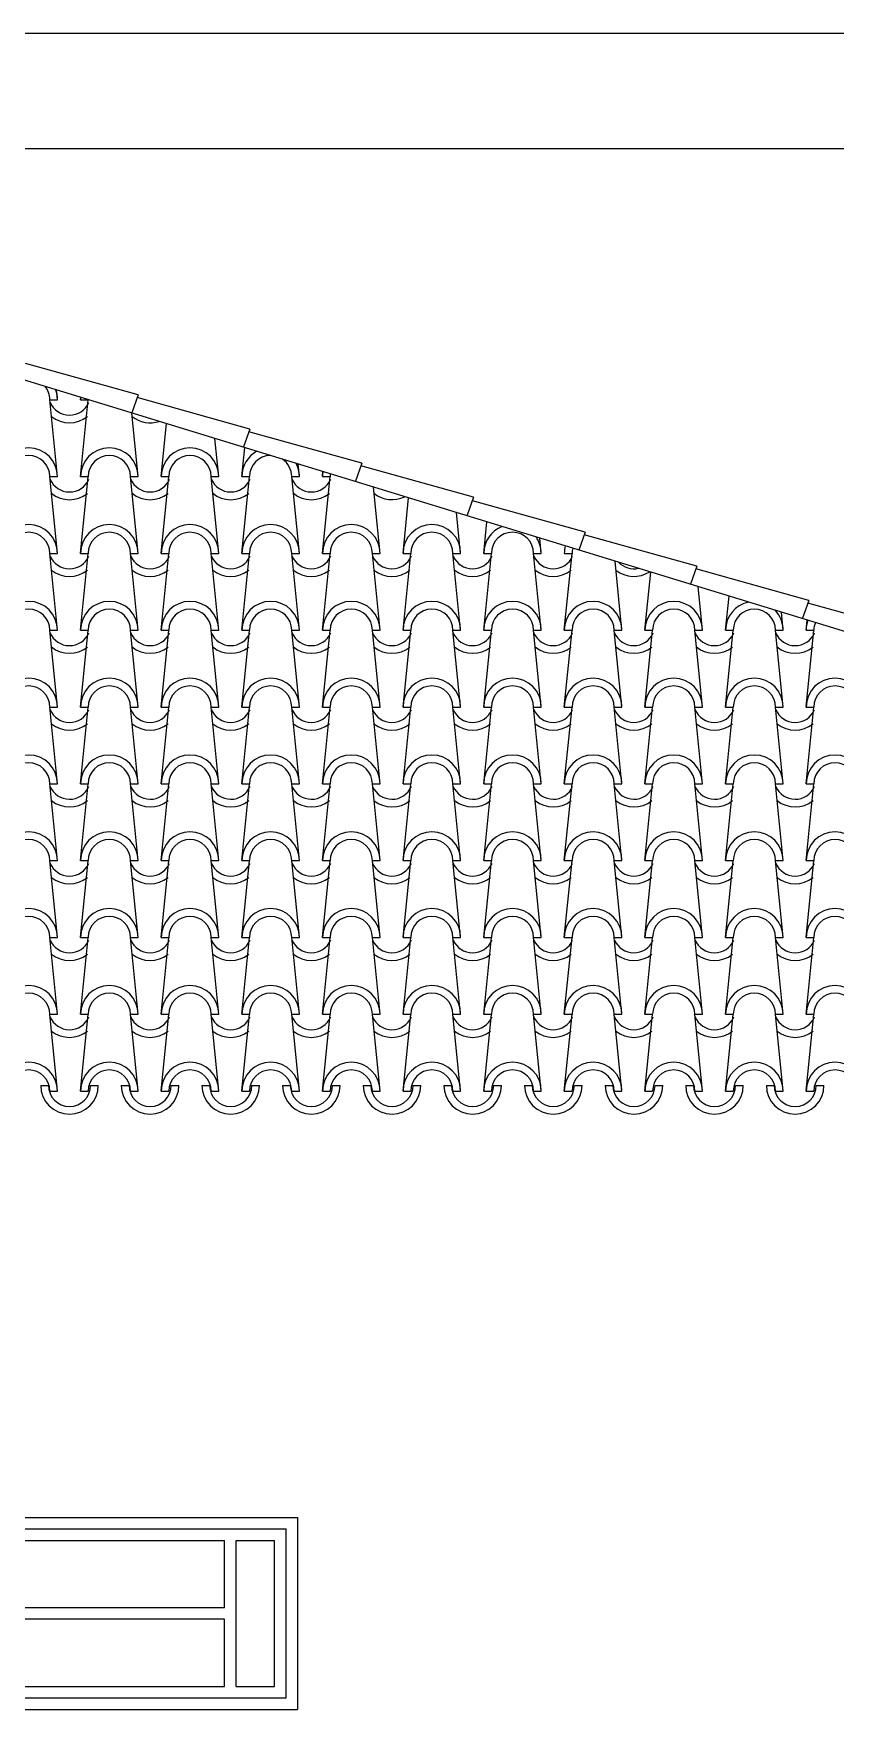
# Model space of a CAD drawing. Extents: x 3.3 to 78.4, y -0.4 to 40.7.
# Drawn here: x 69.343 to 71.432, y 35.834 to 40.198 of the extents above; entities that cross this region are included whole.
import ezdxf

# ---------------------------------------------------------------- set-up
doc = ezdxf.new("R2010")
doc.units = 0
doc.header["$MEASUREMENT"] = 0
for name, color, linetype in [('1', 1, 'CONTINUOUS'), ('2', 2, 'CONTINUOUS'), ('3', 3, 'CONTINUOUS'), ('ALVENARIA', 7, 'CONTINUOUS'), ('COTAS', 1, 'CONTINUOUS')]:
    doc.layers.add(name, color=color, linetype=linetype)

msp = doc.modelspace()

# ---------------------------------------------------------------- linework, layer by layer
at = {"layer": '1'}
for p, q in [((75.556, 37.3839), (69.031, 39.3839)), ((69.6158, 39.2566), (69.3221, 39.3385)), ((69.6158, 39.2566), (69.5995, 39.21)), ((69.907, 39.1678), (69.6133, 39.2496)), ((69.907, 39.1678), (69.8907, 39.1212)), ((70.1981, 39.0789), (69.9045, 39.1607)), ((70.1981, 39.0789), (70.1819, 39.0323)), ((70.4893, 38.99), (70.1957, 39.0719)), ((70.4893, 38.99), (70.473, 38.9434)), ((70.78, 38.8994), (70.4863, 38.9812)), ((70.78, 38.8994), (70.7637, 38.8528)), ((71.0712, 38.8105), (70.7775, 38.8924)), ((71.0712, 38.8105), (71.0549, 38.7639)), ((71.3623, 38.7217), (71.0687, 38.8035)), ((71.3623, 38.7217), (71.3461, 38.6751)), ((71.6535, 38.6328), (71.3599, 38.7146)), ((68.221, 36.2739), (69.841, 36.2739)), ((69.841, 36.0989), (69.841, 36.2739)), ((69.871, 36.2739), (69.971, 36.2739)), ((69.871, 35.8939), (69.871, 36.2739)), ((69.971, 35.8939), (69.971, 36.2739)), ((69.841, 36.0989), (68.221, 36.0989)), ((69.841, 36.0689), (68.221, 36.0689)), ((69.841, 35.8939), (69.841, 36.0689)), ((68.221, 35.8939), (69.841, 35.8939)), ((69.871, 35.8939), (69.971, 35.8939))]:
    msp.add_line(p, q, dxfattribs=at)
at = {"layer": '2', "linetype": 'Continuous'}
for p, q in [((69.3859, 39.244), (69.4059, 39.244)), ((69.4059, 39.044), (69.3859, 39.244)), ((69.4059, 39.244), (69.4033, 39.2698)), ((69.4659, 39.244), (69.4665, 39.2504)), ((69.4659, 39.244), (69.4859, 39.244)), ((69.4659, 39.044), (69.4859, 39.244)), ((69.6159, 39.044), (69.5993, 39.2097)), ((69.6759, 39.044), (69.6897, 39.182)), ((69.8259, 39.044), (69.8159, 39.1433)), ((69.8859, 39.044), (69.8934, 39.1196)), ((70.0359, 39.044), (70.0326, 39.0769)), ((70.0959, 39.044), (70.0972, 39.0571)), ((69.3859, 39.044), (69.4059, 39.044)), ((69.4059, 38.844), (69.3859, 39.044)), ((69.4659, 39.044), (69.4859, 39.044)), ((69.4659, 38.844), (69.4859, 39.044)), ((69.5959, 39.044), (69.6159, 39.044)), ((69.6159, 38.844), (69.5959, 39.044)), ((69.6759, 39.044), (69.6959, 39.044)), ((69.6759, 38.844), (69.6959, 39.044)), ((69.8059, 39.044), (69.8259, 39.044)), ((69.8259, 38.844), (69.8059, 39.044)), ((69.8859, 39.044), (69.9059, 39.044)), ((69.8859, 38.844), (69.9059, 39.044)), ((70.0159, 39.044), (70.0359, 39.044)), ((70.0359, 38.844), (70.0159, 39.044)), ((70.0959, 39.044), (70.1159, 39.044)), ((70.0959, 38.844), (70.1159, 39.044)), ((70.2459, 38.844), (70.2286, 39.0168)), ((70.3059, 38.844), (70.3203, 38.9887)), ((70.4559, 38.844), (70.4452, 38.9504)), ((70.5159, 38.844), (70.5241, 38.9263)), ((70.6659, 38.844), (70.6618, 38.884)), ((69.3859, 38.844), (69.4059, 38.844)), ((69.4059, 38.644), (69.3859, 38.844)), ((69.4659, 38.844), (69.4859, 38.844)), ((69.4659, 38.644), (69.4859, 38.844)), ((69.5959, 38.844), (69.6159, 38.844)), ((69.6159, 38.644), (69.5959, 38.844)), ((69.6759, 38.844), (69.6959, 38.844)), ((69.6759, 38.644), (69.6959, 38.844)), ((69.8059, 38.844), (69.8259, 38.844)), ((69.8259, 38.644), (69.8059, 38.844)), ((69.8859, 38.844), (69.9059, 38.844)), ((69.8859, 38.644), (69.9059, 38.844)), ((70.0159, 38.844), (70.0359, 38.844)), ((70.0359, 38.644), (70.0159, 38.844)), ((70.0959, 38.844), (70.1159, 38.844)), ((70.0959, 38.644), (70.1159, 38.844)), ((70.2259, 38.844), (70.2459, 38.844)), ((70.2459, 38.644), (70.2259, 38.844)), ((70.3059, 38.844), (70.3259, 38.844)), ((70.3059, 38.644), (70.3259, 38.844)), ((70.4359, 38.844), (70.4559, 38.844)), ((70.4559, 38.644), (70.4359, 38.844)), ((70.5159, 38.844), (70.5359, 38.844)), ((70.5159, 38.644), (70.5359, 38.844)), ((70.6459, 38.844), (70.6659, 38.844)), ((70.6659, 38.644), (70.6459, 38.844)), ((70.7259, 38.844), (70.7459, 38.844)), ((70.7259, 38.644), (70.7459, 38.844)), ((70.8759, 38.644), (70.8579, 38.8239)), ((70.9359, 38.644), (70.951, 38.7954)), ((71.0859, 38.644), (71.0745, 38.7575)), ((71.1459, 38.644), (71.1548, 38.7329)), ((71.2959, 38.644), (71.2911, 38.6911)), ((71.3559, 38.644), (71.3585, 38.6705)), ((69.3859, 38.644), (69.4059, 38.644)), ((69.4059, 38.444), (69.3859, 38.644)), ((69.4659, 38.644), (69.4859, 38.644)), ((69.4659, 38.444), (69.4859, 38.644)), ((69.5959, 38.644), (69.6159, 38.644)), ((69.6159, 38.444), (69.5959, 38.644)), ((69.6759, 38.644), (69.6959, 38.644)), ((69.6759, 38.444), (69.6959, 38.644)), ((69.8059, 38.644), (69.8259, 38.644)), ((69.8259, 38.444), (69.8059, 38.644)), ((69.8859, 38.644), (69.9059, 38.644)), ((69.8859, 38.444), (69.9059, 38.644)), ((70.0159, 38.644), (70.0359, 38.644)), ((70.0359, 38.444), (70.0159, 38.644)), ((70.0959, 38.644), (70.1159, 38.644)), ((70.0959, 38.444), (70.1159, 38.644)), ((70.2259, 38.644), (70.2459, 38.644)), ((70.2459, 38.444), (70.2259, 38.644)), ((70.3059, 38.644), (70.3259, 38.644)), ((70.3059, 38.444), (70.3259, 38.644)), ((70.4359, 38.644), (70.4559, 38.644)), ((70.4559, 38.444), (70.4359, 38.644)), ((70.5159, 38.644), (70.5359, 38.644)), ((70.5159, 38.444), (70.5359, 38.644)), ((70.6459, 38.644), (70.6659, 38.644)), ((70.6659, 38.444), (70.6459, 38.644)), ((70.7259, 38.644), (70.7459, 38.644)), ((70.7259, 38.444), (70.7459, 38.644)), ((70.8559, 38.644), (70.8759, 38.644)), ((70.8759, 38.444), (70.8559, 38.644)), ((70.9359, 38.644), (70.9559, 38.644)), ((70.9359, 38.444), (70.9559, 38.644)), ((71.0659, 38.644), (71.0859, 38.644)), ((71.0859, 38.444), (71.0659, 38.644)), ((71.1459, 38.644), (71.1659, 38.644)), ((71.1459, 38.444), (71.1659, 38.644)), ((71.2759, 38.644), (71.2959, 38.644)), ((71.2959, 38.444), (71.2759, 38.644)), ((71.3559, 38.644), (71.3759, 38.644)), ((71.3559, 38.444), (71.3759, 38.644)), ((69.4059, 38.244), (69.3859, 38.444)), ((69.3859, 38.444), (69.4059, 38.444)), ((69.4659, 38.244), (69.4859, 38.444)), ((69.4659, 38.444), (69.4859, 38.444)), ((69.6159, 38.244), (69.5959, 38.444)), ((69.5959, 38.444), (69.6159, 38.444)), ((69.6759, 38.244), (69.6959, 38.444)), ((69.6759, 38.444), (69.6959, 38.444)), ((69.8259, 38.244), (69.8059, 38.444)), ((69.8059, 38.444), (69.8259, 38.444)), ((69.8859, 38.244), (69.9059, 38.444)), ((69.8859, 38.444), (69.9059, 38.444)), ((70.0359, 38.244), (70.0159, 38.444)), ((70.0159, 38.444), (70.0359, 38.444)), ((70.0959, 38.244), (70.1159, 38.444)), ((70.0959, 38.444), (70.1159, 38.444)), ((70.2459, 38.244), (70.2259, 38.444)), ((70.2259, 38.444), (70.2459, 38.444)), ((70.3059, 38.244), (70.3259, 38.444)), ((70.3059, 38.444), (70.3259, 38.444)), ((70.4559, 38.244), (70.4359, 38.444)), ((70.4359, 38.444), (70.4559, 38.444)), ((70.5159, 38.244), (70.5359, 38.444)), ((70.5159, 38.444), (70.5359, 38.444)), ((70.6659, 38.244), (70.6459, 38.444)), ((70.6459, 38.444), (70.6659, 38.444)), ((70.7259, 38.244), (70.7459, 38.444)), ((70.7259, 38.444), (70.7459, 38.444)), ((70.8759, 38.244), (70.8559, 38.444)), ((70.8559, 38.444), (70.8759, 38.444)), ((70.9359, 38.244), (70.9559, 38.444)), ((70.9359, 38.444), (70.9559, 38.444)), ((71.0859, 38.244), (71.0659, 38.444)), ((71.0659, 38.444), (71.0859, 38.444)), ((71.1459, 38.244), (71.1659, 38.444)), ((71.1459, 38.444), (71.1659, 38.444)), ((71.2959, 38.244), (71.2759, 38.444)), ((71.2759, 38.444), (71.2959, 38.444)), ((71.3559, 38.244), (71.3759, 38.444)), ((71.3559, 38.444), (71.3759, 38.444)), ((69.3859, 38.244), (69.4059, 38.244)), ((69.4059, 38.044), (69.3859, 38.244)), ((69.4659, 38.244), (69.4859, 38.244)), ((69.4659, 38.044), (69.4859, 38.244)), ((69.5959, 38.244), (69.6159, 38.244)), ((69.6159, 38.044), (69.5959, 38.244)), ((69.6759, 38.244), (69.6959, 38.244)), ((69.6759, 38.044), (69.6959, 38.244)), ((69.8059, 38.244), (69.8259, 38.244)), ((69.8259, 38.044), (69.8059, 38.244)), ((69.8859, 38.244), (69.9059, 38.244)), ((69.8859, 38.044), (69.9059, 38.244)), ((70.0159, 38.244), (70.0359, 38.244)), ((70.0359, 38.044), (70.0159, 38.244)), ((70.0959, 38.244), (70.1159, 38.244)), ((70.0959, 38.044), (70.1159, 38.244)), ((70.2259, 38.244), (70.2459, 38.244)), ((70.2459, 38.044), (70.2259, 38.244)), ((70.3059, 38.244), (70.3259, 38.244)), ((70.3059, 38.044), (70.3259, 38.244)), ((70.4359, 38.244), (70.4559, 38.244)), ((70.4559, 38.044), (70.4359, 38.244)), ((70.5159, 38.244), (70.5359, 38.244)), ((70.5159, 38.044), (70.5359, 38.244)), ((70.6459, 38.244), (70.6659, 38.244)), ((70.6659, 38.044), (70.6459, 38.244)), ((70.7259, 38.244), (70.7459, 38.244)), ((70.7259, 38.044), (70.7459, 38.244)), ((70.8559, 38.244), (70.8759, 38.244)), ((70.8759, 38.044), (70.8559, 38.244)), ((70.9359, 38.244), (70.9559, 38.244)), ((70.9359, 38.044), (70.9559, 38.244)), ((71.0659, 38.244), (71.0859, 38.244)), ((71.0859, 38.044), (71.0659, 38.244)), ((71.1459, 38.244), (71.1659, 38.244)), ((71.1459, 38.044), (71.1659, 38.244)), ((71.2759, 38.244), (71.2959, 38.244)), ((71.2959, 38.044), (71.2759, 38.244)), ((71.3559, 38.244), (71.3759, 38.244)), ((71.3559, 38.044), (71.3759, 38.244)), ((69.4059, 37.844), (69.3859, 38.044)), ((69.3859, 38.044), (69.4059, 38.044)), ((69.4659, 37.844), (69.4859, 38.044)), ((69.4659, 38.044), (69.4859, 38.044)), ((69.6159, 37.844), (69.5959, 38.044)), ((69.5959, 38.044), (69.6159, 38.044)), ((69.6759, 37.844), (69.6959, 38.044)), ((69.6759, 38.044), (69.6959, 38.044)), ((69.8259, 37.844), (69.8059, 38.044)), ((69.8059, 38.044), (69.8259, 38.044)), ((69.8859, 37.844), (69.9059, 38.044)), ((69.8859, 38.044), (69.9059, 38.044)), ((70.0359, 37.844), (70.0159, 38.044)), ((70.0159, 38.044), (70.0359, 38.044)), ((70.0959, 37.844), (70.1159, 38.044)), ((70.0959, 38.044), (70.1159, 38.044)), ((70.2459, 37.844), (70.2259, 38.044)), ((70.2259, 38.044), (70.2459, 38.044)), ((70.3059, 37.844), (70.3259, 38.044)), ((70.3059, 38.044), (70.3259, 38.044)), ((70.4559, 37.844), (70.4359, 38.044)), ((70.4359, 38.044), (70.4559, 38.044)), ((70.5159, 37.844), (70.5359, 38.044)), ((70.5159, 38.044), (70.5359, 38.044)), ((70.6659, 37.844), (70.6459, 38.044)), ((70.6459, 38.044), (70.6659, 38.044)), ((70.7259, 37.844), (70.7459, 38.044)), ((70.7259, 38.044), (70.7459, 38.044)), ((70.8759, 37.844), (70.8559, 38.044)), ((70.8559, 38.044), (70.8759, 38.044)), ((70.9359, 37.844), (70.9559, 38.044)), ((70.9359, 38.044), (70.9559, 38.044)), ((71.0859, 37.844), (71.0659, 38.044)), ((71.0659, 38.044), (71.0859, 38.044)), ((71.1459, 37.844), (71.1659, 38.044)), ((71.1459, 38.044), (71.1659, 38.044)), ((71.2959, 37.844), (71.2759, 38.044)), ((71.2759, 38.044), (71.2959, 38.044)), ((71.3559, 37.844), (71.3759, 38.044)), ((71.3559, 38.044), (71.3759, 38.044)), ((69.3859, 37.844), (69.4059, 37.844)), ((69.4059, 37.644), (69.3859, 37.844)), ((69.4659, 37.844), (69.4859, 37.844)), ((69.4659, 37.644), (69.4859, 37.844)), ((69.5959, 37.844), (69.6159, 37.844)), ((69.6159, 37.644), (69.5959, 37.844)), ((69.6759, 37.844), (69.6959, 37.844)), ((69.6759, 37.644), (69.6959, 37.844)), ((69.8059, 37.844), (69.8259, 37.844)), ((69.8259, 37.644), (69.8059, 37.844)), ((69.8859, 37.844), (69.9059, 37.844)), ((69.8859, 37.644), (69.9059, 37.844)), ((70.0159, 37.844), (70.0359, 37.844)), ((70.0359, 37.644), (70.0159, 37.844)), ((70.0959, 37.844), (70.1159, 37.844)), ((70.0959, 37.644), (70.1159, 37.844)), ((70.2259, 37.844), (70.2459, 37.844)), ((70.2459, 37.644), (70.2259, 37.844)), ((70.3059, 37.844), (70.3259, 37.844)), ((70.3059, 37.644), (70.3259, 37.844)), ((70.4359, 37.844), (70.4559, 37.844)), ((70.4559, 37.644), (70.4359, 37.844)), ((70.5159, 37.844), (70.5359, 37.844)), ((70.5159, 37.644), (70.5359, 37.844)), ((70.6459, 37.844), (70.6659, 37.844)), ((70.6659, 37.644), (70.6459, 37.844)), ((70.7259, 37.844), (70.7459, 37.844)), ((70.7259, 37.644), (70.7459, 37.844)), ((70.8559, 37.844), (70.8759, 37.844)), ((70.8759, 37.644), (70.8559, 37.844)), ((70.9359, 37.844), (70.9559, 37.844)), ((70.9359, 37.644), (70.9559, 37.844)), ((71.0659, 37.844), (71.0859, 37.844)), ((71.0859, 37.644), (71.0659, 37.844)), ((71.1459, 37.844), (71.1659, 37.844)), ((71.1459, 37.644), (71.1659, 37.844)), ((71.2759, 37.844), (71.2959, 37.844)), ((71.2959, 37.644), (71.2759, 37.844)), ((71.3559, 37.844), (71.3759, 37.844)), ((71.3559, 37.644), (71.3759, 37.844)), ((69.3859, 37.644), (69.4059, 37.644)), ((69.4059, 37.444), (69.3859, 37.644)), ((69.4659, 37.644), (69.4859, 37.644)), ((69.4659, 37.444), (69.4859, 37.644)), ((69.5959, 37.644), (69.6159, 37.644)), ((69.6159, 37.444), (69.5959, 37.644)), ((69.6759, 37.644), (69.6959, 37.644)), ((69.6759, 37.444), (69.6959, 37.644)), ((69.8059, 37.644), (69.8259, 37.644)), ((69.8259, 37.444), (69.8059, 37.644)), ((69.8859, 37.644), (69.9059, 37.644)), ((69.8859, 37.444), (69.9059, 37.644)), ((70.0159, 37.644), (70.0359, 37.644)), ((70.0359, 37.444), (70.0159, 37.644)), ((70.0959, 37.644), (70.1159, 37.644)), ((70.0959, 37.444), (70.1159, 37.644)), ((70.2259, 37.644), (70.2459, 37.644)), ((70.2459, 37.444), (70.2259, 37.644)), ((70.3059, 37.644), (70.3259, 37.644)), ((70.3059, 37.444), (70.3259, 37.644)), ((70.4359, 37.644), (70.4559, 37.644)), ((70.4559, 37.444), (70.4359, 37.644)), ((70.5159, 37.644), (70.5359, 37.644)), ((70.5159, 37.444), (70.5359, 37.644)), ((70.6459, 37.644), (70.6659, 37.644)), ((70.6659, 37.444), (70.6459, 37.644)), ((70.7259, 37.644), (70.7459, 37.644)), ((70.7259, 37.444), (70.7459, 37.644)), ((70.8559, 37.644), (70.8759, 37.644)), ((70.8759, 37.444), (70.8559, 37.644)), ((70.9359, 37.644), (70.9559, 37.644)), ((70.9359, 37.444), (70.9559, 37.644)), ((71.0659, 37.644), (71.0859, 37.644)), ((71.0859, 37.444), (71.0659, 37.644)), ((71.1459, 37.644), (71.1659, 37.644)), ((71.1459, 37.444), (71.1659, 37.644)), ((71.2759, 37.644), (71.2959, 37.644)), ((71.2959, 37.444), (71.2759, 37.644)), ((71.3559, 37.644), (71.3759, 37.644)), ((71.3559, 37.444), (71.3759, 37.644))]:
    msp.add_line(p, q, dxfattribs=at)
at = {"layer": '2'}
for p, q in [((68.061, 36.3039), (70.001, 36.3039)), ((70.001, 35.8639), (70.001, 36.3039)), ((68.061, 35.8639), (70.001, 35.8639))]:
    msp.add_line(p, q, dxfattribs=at)
at = {"layer": '2', "linetype": 'Continuous'}
for centre, radius, start, end in [((69.3309, 39.244), 0.055, 0, 39.5547), ((69.4371, 39.2589), 0.055, 202.9571, 336.4825), ((69.3309, 39.244), 0.075, 0, 20.7071), ((69.5409, 39.244), 0.075, 174.9856, 180), ((69.5409, 39.244), 0.055, 179.4661, 180), ((69.4371, 39.2589), 0.075, 231.2546, 308.5723), ((69.6471, 39.2589), 0.075, 231.2546, 288.449), ((69.3309, 39.044), 0.075, 0, 180), ((69.3309, 39.044), 0.055, 0, 180), ((69.5409, 39.044), 0.075, 0, 180), ((69.5409, 39.044), 0.055, 0, 180), ((69.7509, 39.044), 0.075, 0, 180), ((69.7509, 39.044), 0.055, 0, 180), ((69.9609, 39.044), 0.075, 118.5233, 180), ((69.9609, 39.044), 0.055, 90.2721, 180), ((69.9609, 39.044), 0.055, 0, 55.6459), ((69.9609, 39.044), 0.075, 0, 27.3947), ((70.1709, 39.044), 0.075, 169.877, 180), ((69.4371, 39.0589), 0.055, 202.9571, 336.4825), ((69.6471, 39.0589), 0.055, 202.9571, 336.4825), ((69.8571, 39.0589), 0.055, 202.9571, 336.4825), ((70.0671, 39.0589), 0.055, 202.9571, 336.4825), ((70.1709, 39.044), 0.055, 172.4126, 180), ((69.4371, 39.0589), 0.075, 231.2546, 308.5723), ((69.6471, 39.0589), 0.075, 231.2546, 308.5723), ((69.8571, 39.0589), 0.075, 231.2546, 308.5723), ((70.0671, 39.0589), 0.075, 231.2546, 308.5723), ((70.2771, 39.0589), 0.075, 231.2546, 296.3819), ((69.3309, 38.844), 0.075, 0, 180), ((69.3309, 38.844), 0.055, 0, 180), ((69.5409, 38.844), 0.075, 0, 180), ((69.5409, 38.844), 0.055, 0, 180), ((69.7509, 38.844), 0.075, 0, 180), ((69.7509, 38.844), 0.055, 0, 180), ((69.9609, 38.844), 0.075, 0, 180), ((69.9609, 38.844), 0.055, 0, 180), ((70.1709, 38.844), 0.075, 0, 180), ((70.1709, 38.844), 0.055, 0, 180), ((70.3809, 38.844), 0.075, 0, 180), ((70.3809, 38.844), 0.055, 0, 180), ((70.5909, 38.844), 0.075, 110.9577, 180), ((70.5909, 38.844), 0.055, 0, 180), ((70.5909, 38.844), 0.075, 0, 34.9603), ((69.4371, 38.8589), 0.055, 202.9571, 336.4825), ((69.6471, 38.8589), 0.055, 202.9571, 336.4825), ((69.8571, 38.8589), 0.055, 202.9571, 336.4825), ((70.0671, 38.8589), 0.055, 202.9571, 336.4825), ((70.2771, 38.8589), 0.055, 202.9571, 336.4825), ((70.4871, 38.8589), 0.055, 202.9571, 336.4825), ((70.6971, 38.8589), 0.055, 202.9571, 336.4825), ((70.8009, 38.844), 0.075, 164.8233, 180), ((70.8009, 38.844), 0.055, 165.5016, 180), ((69.4371, 38.8589), 0.075, 231.2546, 308.5723), ((69.6471, 38.8589), 0.075, 231.2546, 308.5723), ((69.8571, 38.8589), 0.075, 231.2546, 308.5723), ((70.0671, 38.8589), 0.075, 231.2546, 308.5723), ((70.2771, 38.8589), 0.075, 231.2546, 308.5723), ((70.4871, 38.8589), 0.075, 231.2546, 308.5723), ((70.6971, 38.8589), 0.075, 231.2546, 308.5723), ((70.9071, 38.8589), 0.075, 231.2546, 303.2877), ((70.9071, 38.8589), 0.055, 223.4783, 282.4396), ((69.3309, 38.644), 0.075, 0, 180), ((69.5409, 38.644), 0.075, 0, 180), ((69.7509, 38.644), 0.075, 0, 180), ((69.9609, 38.644), 0.075, 0, 180), ((70.1709, 38.644), 0.075, 0, 180), ((70.3809, 38.644), 0.075, 0, 180), ((70.5909, 38.644), 0.075, 0, 180), ((70.8009, 38.644), 0.075, 0, 180), ((71.0109, 38.644), 0.075, 0, 180), ((71.2209, 38.644), 0.075, 101.8024, 180), ((69.3309, 38.644), 0.055, 0, 180), ((69.5409, 38.644), 0.055, 0, 180), ((69.7509, 38.644), 0.055, 0, 180), ((69.9609, 38.644), 0.055, 0, 180), ((70.1709, 38.644), 0.055, 0, 180), ((70.3809, 38.644), 0.055, 0, 180), ((70.5909, 38.644), 0.055, 0, 180), ((70.8009, 38.644), 0.055, 0, 180), ((71.0109, 38.644), 0.055, 0, 180), ((71.2209, 38.644), 0.055, 0, 180), ((71.2209, 38.644), 0.075, 0, 44.1156), ((71.4309, 38.644), 0.075, 159.7841, 180), ((71.4309, 38.644), 0.055, 158.6276, 180), ((69.4371, 38.6589), 0.055, 202.9571, 336.4825), ((69.6471, 38.6589), 0.055, 202.9571, 336.4825), ((69.8571, 38.6589), 0.055, 202.9571, 336.4825), ((70.0671, 38.6589), 0.055, 202.9571, 336.4825), ((70.2771, 38.6589), 0.055, 202.9571, 336.4825), ((70.4871, 38.6589), 0.055, 202.9571, 336.4825), ((70.6971, 38.6589), 0.055, 202.9571, 336.4825), ((70.9071, 38.6589), 0.055, 202.9571, 336.4825), ((71.1171, 38.6589), 0.055, 202.9571, 336.4825), ((71.3271, 38.6589), 0.055, 202.9571, 336.4825), ((69.4371, 38.6589), 0.075, 231.2546, 308.5723), ((69.6471, 38.6589), 0.075, 231.2546, 308.5723), ((69.8571, 38.6589), 0.075, 231.2546, 308.5723), ((70.0671, 38.6589), 0.075, 231.2546, 308.5723), ((70.2771, 38.6589), 0.075, 231.2546, 308.5723), ((70.4871, 38.6589), 0.075, 231.2546, 308.5723), ((70.6971, 38.6589), 0.075, 231.2546, 308.5723), ((70.9071, 38.6589), 0.075, 231.2546, 308.5723), ((71.1171, 38.6589), 0.075, 231.2546, 308.5723), ((71.3271, 38.6589), 0.075, 231.2546, 308.5723), ((69.3309, 38.444), 0.075, 0, 180), ((69.3309, 38.444), 0.055, 0, 180), ((69.5409, 38.444), 0.075, 0, 180), ((69.5409, 38.444), 0.055, 0, 180), ((69.7509, 38.444), 0.075, 0, 180), ((69.7509, 38.444), 0.055, 0, 180), ((69.9609, 38.444), 0.075, 0, 180), ((69.9609, 38.444), 0.055, 0, 180), ((70.1709, 38.444), 0.075, 0, 180), ((70.1709, 38.444), 0.055, 0, 180), ((70.3809, 38.444), 0.075, 0, 180), ((70.3809, 38.444), 0.055, 0, 180), ((70.5909, 38.444), 0.075, 0, 180), ((70.5909, 38.444), 0.055, 0, 180), ((70.8009, 38.444), 0.075, 0, 180), ((70.8009, 38.444), 0.055, 0, 180), ((71.0109, 38.444), 0.075, 0, 180), ((71.0109, 38.444), 0.055, 0, 180), ((71.2209, 38.444), 0.075, 0, 180), ((71.2209, 38.444), 0.055, 0, 180), ((71.4309, 38.444), 0.075, 0, 180), ((71.4309, 38.444), 0.055, 0, 180), ((69.4371, 38.4589), 0.055, 202.9571, 336.4825), ((69.6471, 38.4589), 0.055, 202.9571, 336.4825), ((69.8571, 38.4589), 0.055, 202.9571, 336.4825), ((70.0671, 38.4589), 0.055, 202.9571, 336.4825), ((70.2771, 38.4589), 0.055, 202.9571, 336.4825), ((70.4871, 38.4589), 0.055, 202.9571, 336.4825), ((70.6971, 38.4589), 0.055, 202.9571, 336.4825), ((70.9071, 38.4589), 0.055, 202.9571, 336.4825), ((71.1171, 38.4589), 0.055, 202.9571, 336.4825), ((71.3271, 38.4589), 0.055, 202.9571, 336.4825), ((69.4371, 38.4589), 0.075, 231.2546, 308.5723), ((69.6471, 38.4589), 0.075, 231.2546, 308.5723), ((69.8571, 38.4589), 0.075, 231.2546, 308.5723), ((70.0671, 38.4589), 0.075, 231.2546, 308.5723), ((70.2771, 38.4589), 0.075, 231.2546, 308.5723), ((70.4871, 38.4589), 0.075, 231.2546, 308.5723), ((70.6971, 38.4589), 0.075, 231.2546, 308.5723), ((70.9071, 38.4589), 0.075, 231.2546, 308.5723), ((71.1171, 38.4589), 0.075, 231.2546, 308.5723), ((71.3271, 38.4589), 0.075, 231.2546, 308.5723), ((69.3309, 38.244), 0.075, 0, 180), ((69.5409, 38.244), 0.075, 0, 180), ((69.7509, 38.244), 0.075, 0, 180), ((69.9609, 38.244), 0.075, 0, 180), ((70.1709, 38.244), 0.075, 0, 180), ((70.3809, 38.244), 0.075, 0, 180), ((70.5909, 38.244), 0.075, 0, 180), ((70.8009, 38.244), 0.075, 0, 180), ((71.0109, 38.244), 0.075, 0, 180), ((71.2209, 38.244), 0.075, 0, 180), ((71.4309, 38.244), 0.075, 0, 180), ((69.3309, 38.244), 0.055, 0, 180), ((69.5409, 38.244), 0.055, 0, 180), ((69.7509, 38.244), 0.055, 0, 180), ((69.9609, 38.244), 0.055, 0, 180), ((70.1709, 38.244), 0.055, 0, 180), ((70.3809, 38.244), 0.055, 0, 180), ((70.5909, 38.244), 0.055, 0, 180), ((70.8009, 38.244), 0.055, 0, 180), ((71.0109, 38.244), 0.055, 0, 180), ((71.2209, 38.244), 0.055, 0, 180), ((71.4309, 38.244), 0.055, 0, 180), ((69.4371, 38.2589), 0.055, 202.9571, 336.4825), ((69.6471, 38.2589), 0.055, 202.9571, 336.4825), ((69.8571, 38.2589), 0.055, 202.9571, 336.4825), ((70.0671, 38.2589), 0.055, 202.9571, 336.4825), ((70.2771, 38.2589), 0.055, 202.9571, 336.4825), ((70.4871, 38.2589), 0.055, 202.9571, 336.4825), ((70.6971, 38.2589), 0.055, 202.9571, 336.4825), ((70.9071, 38.2589), 0.055, 202.9571, 336.4825), ((71.1171, 38.2589), 0.055, 202.9571, 336.4825), ((71.3271, 38.2589), 0.055, 202.9571, 336.4825), ((69.4371, 38.2589), 0.075, 231.2546, 308.5723), ((69.6471, 38.2589), 0.075, 231.2546, 308.5723), ((69.8571, 38.2589), 0.075, 231.2546, 308.5723), ((70.0671, 38.2589), 0.075, 231.2546, 308.5723), ((70.2771, 38.2589), 0.075, 231.2546, 308.5723), ((70.4871, 38.2589), 0.075, 231.2546, 308.5723), ((70.6971, 38.2589), 0.075, 231.2546, 308.5723), ((70.9071, 38.2589), 0.075, 231.2546, 308.5723), ((71.1171, 38.2589), 0.075, 231.2546, 308.5723), ((71.3271, 38.2589), 0.075, 231.2546, 308.5723), ((69.3309, 38.044), 0.075, 0, 180), ((69.3309, 38.044), 0.055, 0, 180), ((69.5409, 38.044), 0.075, 0, 180), ((69.5409, 38.044), 0.055, 0, 180), ((69.7509, 38.044), 0.075, 0, 180), ((69.7509, 38.044), 0.055, 0, 180), ((69.9609, 38.044), 0.075, 0, 180), ((69.9609, 38.044), 0.055, 0, 180), ((70.1709, 38.044), 0.075, 0, 180), ((70.1709, 38.044), 0.055, 0, 180), ((70.3809, 38.044), 0.075, 0, 180), ((70.3809, 38.044), 0.055, 0, 180), ((70.5909, 38.044), 0.075, 0, 180), ((70.5909, 38.044), 0.055, 0, 180), ((70.8009, 38.044), 0.075, 0, 180), ((70.8009, 38.044), 0.055, 0, 180), ((71.0109, 38.044), 0.075, 0, 180), ((71.0109, 38.044), 0.055, 0, 180), ((71.2209, 38.044), 0.075, 0, 180), ((71.2209, 38.044), 0.055, 0, 180), ((71.4309, 38.044), 0.075, 0, 180), ((71.4309, 38.044), 0.055, 0, 180), ((69.4371, 38.0589), 0.055, 202.9571, 336.4825), ((69.6471, 38.0589), 0.055, 202.9571, 336.4825), ((69.8571, 38.0589), 0.055, 202.9571, 336.4825), ((70.0671, 38.0589), 0.055, 202.9571, 336.4825), ((70.2771, 38.0589), 0.055, 202.9571, 336.4825), ((70.4871, 38.0589), 0.055, 202.9571, 336.4825), ((70.6971, 38.0589), 0.055, 202.9571, 336.4825), ((70.9071, 38.0589), 0.055, 202.9571, 336.4825), ((71.1171, 38.0589), 0.055, 202.9571, 336.4825), ((71.3271, 38.0589), 0.055, 202.9571, 336.4825), ((69.4371, 38.0589), 0.075, 231.2546, 308.5723), ((69.6471, 38.0589), 0.075, 231.2546, 308.5723), ((69.8571, 38.0589), 0.075, 231.2546, 308.5723), ((70.0671, 38.0589), 0.075, 231.2546, 308.5723), ((70.2771, 38.0589), 0.075, 231.2546, 308.5723), ((70.4871, 38.0589), 0.075, 231.2546, 308.5723), ((70.6971, 38.0589), 0.075, 231.2546, 308.5723), ((70.9071, 38.0589), 0.075, 231.2546, 308.5723), ((71.1171, 38.0589), 0.075, 231.2546, 308.5723), ((71.3271, 38.0589), 0.075, 231.2546, 308.5723), ((69.3309, 37.844), 0.075, 0, 180), ((69.3309, 37.844), 0.055, 0, 180), ((69.5409, 37.844), 0.075, 0, 180), ((69.5409, 37.844), 0.055, 0, 180), ((69.7509, 37.844), 0.075, 0, 180), ((69.7509, 37.844), 0.055, 0, 180), ((69.9609, 37.844), 0.075, 0, 180), ((69.9609, 37.844), 0.055, 0, 180), ((70.1709, 37.844), 0.075, 0, 180), ((70.1709, 37.844), 0.055, 0, 180), ((70.3809, 37.844), 0.075, 0, 180), ((70.3809, 37.844), 0.055, 0, 180), ((70.5909, 37.844), 0.075, 0, 180), ((70.5909, 37.844), 0.055, 0, 180), ((70.8009, 37.844), 0.075, 0, 180), ((70.8009, 37.844), 0.055, 0, 180), ((71.0109, 37.844), 0.075, 0, 180), ((71.0109, 37.844), 0.055, 0, 180), ((71.2209, 37.844), 0.075, 0, 180), ((71.2209, 37.844), 0.055, 0, 180), ((71.4309, 37.844), 0.075, 0, 180), ((71.4309, 37.844), 0.055, 0, 180), ((69.4371, 37.8589), 0.055, 202.9571, 336.4825), ((69.6471, 37.8589), 0.055, 202.9571, 336.4825), ((69.8571, 37.8589), 0.055, 202.9571, 336.4825), ((70.0671, 37.8589), 0.055, 202.9571, 336.4825), ((70.2771, 37.8589), 0.055, 202.9571, 336.4825), ((70.4871, 37.8589), 0.055, 202.9571, 336.4825), ((70.6971, 37.8589), 0.055, 202.9571, 336.4825), ((70.9071, 37.8589), 0.055, 202.9571, 336.4825), ((71.1171, 37.8589), 0.055, 202.9571, 336.4825), ((71.3271, 37.8589), 0.055, 202.9571, 336.4825), ((69.4371, 37.8589), 0.075, 231.2546, 308.5723), ((69.6471, 37.8589), 0.075, 231.2546, 308.5723), ((69.8571, 37.8589), 0.075, 231.2546, 308.5723), ((70.0671, 37.8589), 0.075, 231.2546, 308.5723), ((70.2771, 37.8589), 0.075, 231.2546, 308.5723), ((70.4871, 37.8589), 0.075, 231.2546, 308.5723), ((70.6971, 37.8589), 0.075, 231.2546, 308.5723), ((70.9071, 37.8589), 0.075, 231.2546, 308.5723), ((71.1171, 37.8589), 0.075, 231.2546, 308.5723), ((71.3271, 37.8589), 0.075, 231.2546, 308.5723), ((69.3309, 37.644), 0.075, 0, 180), ((69.5409, 37.644), 0.075, 0, 180), ((69.7509, 37.644), 0.075, 0, 180), ((69.9609, 37.644), 0.075, 0, 180), ((70.1709, 37.644), 0.075, 0, 180), ((70.3809, 37.644), 0.075, 0, 180), ((70.5909, 37.644), 0.075, 0, 180), ((70.8009, 37.644), 0.075, 0, 180), ((71.0109, 37.644), 0.075, 0, 180), ((71.2209, 37.644), 0.075, 0, 180), ((71.4309, 37.644), 0.075, 0, 180), ((69.3309, 37.644), 0.055, 0, 180), ((69.5409, 37.644), 0.055, 0, 180), ((69.7509, 37.644), 0.055, 0, 180), ((69.9609, 37.644), 0.055, 0, 180), ((70.1709, 37.644), 0.055, 0, 180), ((70.3809, 37.644), 0.055, 0, 180), ((70.5909, 37.644), 0.055, 0, 180), ((70.8009, 37.644), 0.055, 0, 180), ((71.0109, 37.644), 0.055, 0, 180), ((71.2209, 37.644), 0.055, 0, 180), ((71.4309, 37.644), 0.055, 0, 180), ((69.4371, 37.6589), 0.055, 202.9571, 336.4825), ((69.6471, 37.6589), 0.055, 202.9571, 336.4825), ((69.8571, 37.6589), 0.055, 202.9571, 336.4825), ((70.0671, 37.6589), 0.055, 202.9571, 336.4825), ((70.2771, 37.6589), 0.055, 202.9571, 336.4825), ((70.4871, 37.6589), 0.055, 202.9571, 336.4825), ((70.6971, 37.6589), 0.055, 202.9571, 336.4825), ((70.9071, 37.6589), 0.055, 202.9571, 336.4825), ((71.1171, 37.6589), 0.055, 202.9571, 336.4825), ((71.3271, 37.6589), 0.055, 202.9571, 336.4825), ((69.4371, 37.6589), 0.075, 231.2546, 308.5723), ((69.6471, 37.6589), 0.075, 231.2546, 308.5723), ((69.8571, 37.6589), 0.075, 231.2546, 308.5723), ((70.0671, 37.6589), 0.075, 231.2546, 308.5723), ((70.2771, 37.6589), 0.075, 231.2546, 308.5723), ((70.4871, 37.6589), 0.075, 231.2546, 308.5723), ((70.6971, 37.6589), 0.075, 231.2546, 308.5723), ((70.9071, 37.6589), 0.075, 231.2546, 308.5723), ((71.1171, 37.6589), 0.075, 231.2546, 308.5723), ((71.3271, 37.6589), 0.075, 231.2546, 308.5723)]:
    msp.add_arc(centre, radius, start, end, dxfattribs=at)
at = {"layer": '3', "linetype": 'Continuous'}
for p, q in [((69.3621, 37.4589), (69.3821, 37.4589)), ((69.3859, 37.444), (69.4059, 37.444)), ((69.4659, 37.444), (69.4859, 37.444)), ((69.4921, 37.4589), (69.5121, 37.4589)), ((69.5721, 37.4589), (69.5921, 37.4589)), ((69.5959, 37.444), (69.6159, 37.444)), ((69.6759, 37.444), (69.6959, 37.444)), ((69.7021, 37.4589), (69.7221, 37.4589)), ((69.7821, 37.4589), (69.8021, 37.4589)), ((69.8059, 37.444), (69.8259, 37.444)), ((69.8859, 37.444), (69.9059, 37.444)), ((69.9121, 37.4589), (69.9321, 37.4589)), ((69.9921, 37.4589), (70.0121, 37.4589)), ((70.0159, 37.444), (70.0359, 37.444)), ((70.0959, 37.444), (70.1159, 37.444)), ((70.1221, 37.4589), (70.1421, 37.4589)), ((70.2021, 37.4589), (70.2221, 37.4589)), ((70.2259, 37.444), (70.2459, 37.444)), ((70.3059, 37.444), (70.3259, 37.444)), ((70.3321, 37.4589), (70.3521, 37.4589)), ((70.4121, 37.4589), (70.4321, 37.4589)), ((70.4359, 37.444), (70.4559, 37.444)), ((70.5159, 37.444), (70.5359, 37.444)), ((70.5421, 37.4589), (70.5621, 37.4589)), ((70.6221, 37.4589), (70.6421, 37.4589)), ((70.6459, 37.444), (70.6659, 37.444)), ((70.7259, 37.444), (70.7459, 37.444)), ((70.7521, 37.4589), (70.7721, 37.4589)), ((70.8321, 37.4589), (70.8521, 37.4589)), ((70.8559, 37.444), (70.8759, 37.444)), ((70.9359, 37.444), (70.9559, 37.444)), ((70.9621, 37.4589), (70.9821, 37.4589)), ((71.0421, 37.4589), (71.0621, 37.4589)), ((71.0659, 37.444), (71.0859, 37.444)), ((71.1459, 37.444), (71.1659, 37.444)), ((71.1721, 37.4589), (71.1921, 37.4589)), ((71.2521, 37.4589), (71.2721, 37.4589)), ((71.2759, 37.444), (71.2959, 37.444)), ((71.3559, 37.444), (71.3759, 37.444)), ((71.3821, 37.4589), (71.4021, 37.4589))]:
    msp.add_line(p, q, dxfattribs=at)
at = {"layer": '3'}
for p, q in [((68.031, 36.3339), (70.031, 36.3339)), ((70.031, 36.3339), (70.031, 35.8339)), ((68.031, 35.8339), (70.031, 35.8339))]:
    msp.add_line(p, q, dxfattribs=at)
at = {"layer": '3', "linetype": 'Continuous'}
for centre, radius, start, end in [((69.3309, 37.444), 0.075, 0, 180), ((69.3309, 37.444), 0.055, 0, 180), ((69.5409, 37.444), 0.075, 0, 180), ((69.5409, 37.444), 0.055, 0, 180), ((69.7509, 37.444), 0.075, 0, 180), ((69.7509, 37.444), 0.055, 0, 180), ((69.9609, 37.444), 0.075, 0, 180), ((69.9609, 37.444), 0.055, 0, 180), ((70.1709, 37.444), 0.075, 0, 180), ((70.1709, 37.444), 0.055, 0, 180), ((70.3809, 37.444), 0.075, 0, 180), ((70.3809, 37.444), 0.055, 0, 180), ((70.5909, 37.444), 0.075, 0, 180), ((70.5909, 37.444), 0.055, 0, 180), ((70.8009, 37.444), 0.075, 0, 180), ((70.8009, 37.444), 0.055, 0, 180), ((71.0109, 37.444), 0.075, 0, 180), ((71.0109, 37.444), 0.055, 0, 180), ((71.2209, 37.444), 0.075, 0, 180), ((71.2209, 37.444), 0.055, 0, 180), ((71.4309, 37.444), 0.075, 0, 180), ((71.4309, 37.444), 0.055, 0, 180), ((69.4371, 37.4589), 0.075, 180, 0), ((69.4371, 37.4589), 0.055, 180, 0), ((69.6471, 37.4589), 0.075, 180, 0), ((69.6471, 37.4589), 0.055, 180, 0), ((69.8571, 37.4589), 0.075, 180, 0), ((69.8571, 37.4589), 0.055, 180, 0), ((70.0671, 37.4589), 0.075, 180, 0), ((70.0671, 37.4589), 0.055, 180, 0), ((70.2771, 37.4589), 0.075, 180, 0), ((70.2771, 37.4589), 0.055, 180, 0), ((70.4871, 37.4589), 0.075, 180, 0), ((70.4871, 37.4589), 0.055, 180, 0), ((70.6971, 37.4589), 0.075, 180, 0), ((70.6971, 37.4589), 0.055, 180, 0), ((70.9071, 37.4589), 0.075, 180, 0), ((70.9071, 37.4589), 0.055, 180, 0), ((71.1171, 37.4589), 0.075, 180, 0), ((71.1171, 37.4589), 0.055, 180, 0), ((71.3271, 37.4589), 0.075, 180, 0), ((71.3271, 37.4589), 0.055, 180, 0)]:
    msp.add_arc(centre, radius, start, end, dxfattribs=at)
at = {"layer": 'ALVENARIA'}
msp.add_line((78.1353, 39.8976), (38.02, 39.8976), dxfattribs=at)
at = {"layer": 'COTAS'}
msp.add_line((78.4353, 40.1976), (37.72, 40.1976), dxfattribs=at)

doc.saveas('drawing.dxf')
